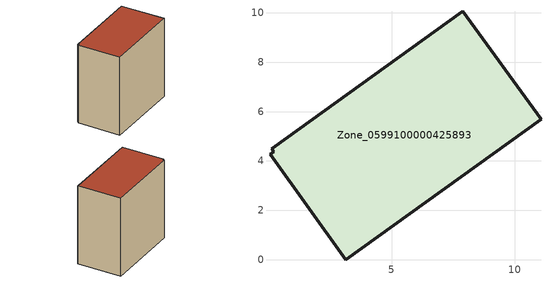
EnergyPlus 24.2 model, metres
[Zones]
Zone_0599100000425893
 floor ground (C_G): 0.08,4.26 0.23,4.38 0.16,4.49 7.89,10.06 11.05,5.7 3.15,0 z0
 wall outside (C_F): 3.15,0 11.05,5.7 7.89,10.06 0.16,4.49 0.23,4.38 0.08,4.26 3.15,0 z0:9.88
 roof outside (C_R): 0.23,4.38 0.08,4.26 3.15,0 11.05,5.7 7.89,10.06 0.16,4.49 z9.88
[BUILDING]
Pand.0599100000425893: North Axis=0; Terrain=City; Loads Convergence Tolerance Value=0.04; Temperature Convergence Tolerance Value=0.4; Solar Distribution=FullExterior; Maximum Number of Warmup Days=25; Minimum Number of Warmup Days=1
[Site:Location]
Rotterdam.The.Hague.AP_ZH_NLD Design_Conditions: Latitude=51.96; Longitude=4.45; Time Zone=1; Elevation=-4.5
[SITE:GROUNDTEMPERATURE:BUILDINGSURFACE]
18, 18, 18, 18, 18, 18, 18, 18, 18, 18, 18, 18
[MATERIAL] Thermal Absorptance=0.9; Solar Absorptance=0.7; Visible Absorptance=0.7
Name | Roughness | Thickness | Conductivity | Density | Specific Heat
G.TI.2006-2014 | MediumSmooth | 0.15 | 0.06 | 540 | 1210
F.TI.2006-2014 | Rough | 0.3 | 0.12 | 1920 | 840
R.TI.2006-2014 | MediumRough | 0.2 | 0.08 | 1500 | 1000
[CONSTRUCTION]
C_G: G.TI.2006-2014
C_F: F.TI.2006-2014
C_R: R.TI.2006-2014
[ZONE]
Zone_0599100000425893: Type=1; Multiplier=1; Ceiling Height=Autocalculate; Volume=Autocalculate; Floor Area=autocalculate; Part of Total Floor Area=Yes
[ZONEINFILTRATION:DESIGNFLOWRATE]
Infil_Zone_0599100000425893: Zone or ZoneList or Space or SpaceList=Zone_0599100000425893; Schedule=AlwaysOn; Design Flow Rate Calculation Method=Flow/Area; Flow Rate per Floor Area=0.0015; Constant Term Coefficient=1; Temperature Term Coefficient=0; Velocity Term Coefficient=0; Velocity Squared Term Coefficient=0
[HVACTEMPLATE:ZONE:IDEALLOADSAIRSYSTEM]
Zone_0599100000425893: Maximum Heating Supply Air Temperature=50; Minimum Cooling Supply Air Temperature=13; Maximum Heating Supply Air Humidity Ratio=0.0156; Minimum Cooling Supply Air Humidity Ratio=0.0077; Heating Limit=NoLimit; Cooling Limit=NoLimit; Dehumidification Control Type=ConstantSensibleHeatRatio; Cooling Sensible Heat Ratio=0.7; Dehumidification Setpoint=60; Humidification Control Type=None; Humidification Setpoint=30; Outdoor Air Method=None; Outdoor Air Flow Rate per Person=0.00944; Outdoor Air Flow Rate per Zone Floor Area=0; Outdoor Air Flow Rate per Zone=0; Demand Controlled Ventilation Type=None; Outdoor Air Economizer Type=NoEconomizer; Heat Recovery Type=None; Sensible Heat Recovery Effectiveness=0.7; Latent Heat Recovery Effectiveness=0.65
[ZONECONTROL:THERMOSTAT]
ThermostatControl_Zone_0599100000425893: Zone or ZoneList=Zone_0599100000425893; Control Type Schedule=DualSetpointControlType; Control 1=Thermostat_Zone_0599100000425893; Temperature Difference Between Cutout And Setpoint=0
[THERMOSTATSETPOINT:DUALSETPOINT]
Thermostat_Zone_0599100000425893: Heating Setpoint Temperature Schedule=HeatingSetpoint_Zone_0599100000425893; Cooling Setpoint Temperature Schedule=CoolingSetpoint_Zone_0599100000425893
[SCHEDULE:COMPACT]
HeatingSetpoint_Zone_0599100000425893: Through: 12/31, For: AllDays, Until: 24:00, 21
CoolingSetpoint_Zone_0599100000425893: Through: 12/31, For: AllDays, Until: 24:00, 24
DualSetpointControlType: Through: 12/31, For: AllDays, Until: 24:00, 4
AlwaysOn: Through: 12/31, For: AllDays, Until: 24:00, 1
